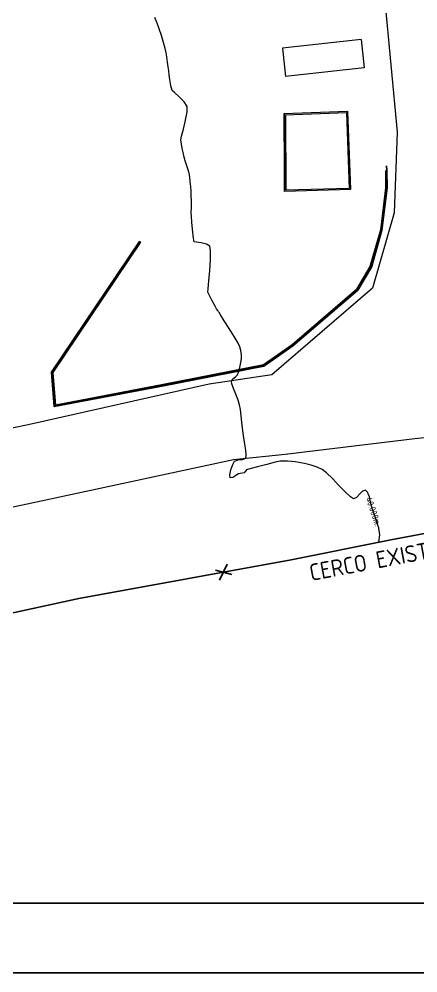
# Model space of a CAD drawing. Header units: inches. Extents: x 725.5 to 800.4, y -655.3 to -591.9.
# Drawn here: x 745.27 to 751.33, y -655.28 to -640.78 of the extents above; entities that cross this region are included whole.
import ezdxf

# ---------------------------------------------------------------- set-up
doc = ezdxf.new("R2010")
doc.units = ezdxf.units.IN
doc.header["$MEASUREMENT"] = 0
doc.linetypes.add('CONTINUA', pattern=[0])
for name, color, linetype in [('101_FORMATO_E', 7, 'Continuous'), ('BARRERA', 7, 'Continuous'), ('CERCO', 7, 'Continuous'), ('GENERADOR', 7, 'Continuous')]:
    doc.layers.add(name, color=color, linetype=linetype)
doc.layers.add('ACHUTECH', color=24, linetype='Continuous', lineweight=18)
doc.layers.add('muro', color=7, linetype='Continuous', lineweight=70)
doc.styles.get("Standard").update_dxf_attribs({"font": 'isocp2.shx'})

# ---------------------------------------------------------------- blocks, each defined once
blk = doc.blocks.new('A$C5E903277')
at = {"layer": 'CERCO'}
for p, q in [((1.052, 0.088), (0, 0.976)), ((0.223, 0), (0.869, 1.129))]:
    blk.add_line(p, q, dxfattribs=at)

msp = doc.modelspace()

# ---------------------------------------------------------------- linework, layer by layer
at = {"layer": '101_FORMATO_E', "color": 7}
for p, q in [((726.617, -654.22), (799.296, -654.22)), ((726.617, -654.22), (799.296, -654.22)), ((725.502, -655.282), (800.363, -655.282)), ((725.502, -655.282), (800.363, -655.282))]:
    msp.add_line(p, q, dxfattribs=at)
at = {"layer": 'ACHUTECH', "color": 7, "linetype": 'CONTINUA', "lineweight": 13, "ltscale": 500}
for p, q in [((750.698, -639.113), (751.021, -642.501)), ((750.469, -641.092), (749.274, -641.224)), ((749.274, -641.224), (749.321, -641.655)), ((750.469, -641.092), (750.516, -641.524)), ((750.516, -641.524), (749.321, -641.655)), ((749.303, -642.216), (750.265, -642.182)), ((749.322, -642.235), (750.246, -642.203)), ((750.246, -642.203), (750.288, -643.355)), ((750.265, -642.182), (750.309, -643.374)), ((751.021, -642.501), (750.972, -643.726)), ((749.306, -643.405), (749.305, -643.088)), ((750.309, -643.374), (749.306, -643.405)), ((749.306, -643.385), (749.306, -643.385)), ((750.288, -643.355), (749.326, -643.384)), ((750.289, -643.375), (750.289, -643.375)), ((750.308, -643.355), (750.308, -643.355)), ((750.972, -643.726), (750.644, -644.874)), ((750.644, -644.874), (749.113, -646.191)), ((749.113, -646.191), (748.161, -646.334)), ((748.161, -646.334), (745.409, -646.949)), ((745.409, -646.949), (742.635, -647.514)), ((751.287, -647.158), (753.15, -646.968)), ((749.316, -647.394), (751.287, -647.158)), ((748.528, -647.476), (749.316, -647.394)), ((745.676, -648.089), (748.528, -647.476)), ((742.99, -648.661), (745.676, -648.089)), ((726.617, -654.22), (795.677, -654.22))]:
    msp.add_line(p, q, dxfattribs=at)
at = {"layer": 'ACHUTECH', "color": 7, "linetype": 'CONTINUA', "lineweight": 13, "ltscale": 500, "elevation": 7.885}
for points in [[(750.58, -648.001), (750.572, -647.979), (750.537, -647.943), (750.493, -647.957), (750.447, -648.005), (750.401, -648.055), (750.356, -648.076), (750.307, -648.046), (750.229, -647.971), (750.133, -647.872), (750.035, -647.768), (749.946, -647.68), (749.88, -647.628), (749.805, -647.595), (749.709, -647.565), (749.609, -647.539), (749.522, -647.521), (749.466, -647.511), (749.413, -647.505), (749.352, -647.501), (749.29, -647.5), (749.238, -647.503), (749.163, -647.519), (749.036, -647.551), (748.895, -647.588), (748.78, -647.62), (748.727, -647.636), (748.71, -647.659), (748.692, -647.681), (748.668, -647.686), (748.634, -647.689), (748.604, -647.694), (748.568, -647.718), (748.52, -647.752), (748.48, -647.756), (748.474, -647.711), (748.491, -647.633), (748.519, -647.553), (748.548, -647.502), (748.601, -647.484), (748.669, -647.478), (748.717, -647.457), (748.724, -647.412), (748.718, -647.335), (748.703, -647.242), (748.688, -647.15), (748.676, -647.075), (748.668, -647.001), (748.659, -646.909), (748.648, -646.811), (748.635, -646.719), (748.622, -646.646), (748.6, -646.574), (748.566, -646.485), (748.532, -646.397), (748.506, -646.325), (748.498, -646.284), (748.521, -646.252), (748.559, -646.221), (748.589, -646.192), (748.605, -646.148), (748.625, -646.077), (748.642, -646.003), (748.651, -645.948), (748.65, -645.888), (748.642, -645.82), (748.628, -645.762), (748.599, -645.708), (748.539, -645.607), (748.464, -645.486), (748.391, -645.368), (748.335, -645.279), (748.312, -645.243), (748.303, -645.232), (748.291, -645.213), (748.274, -645.187), (748.251, -645.145), (748.207, -645.063), (748.165, -644.983), (748.145, -644.945), (748.141, -644.932), (748.146, -644.883), (748.157, -644.761), (748.17, -644.602), (748.179, -644.438), (748.181, -644.304), (748.17, -644.234), (748.118, -644.203), (748.041, -644.184), (747.969, -644.174), (747.933, -644.166), (747.925, -644.141), (747.922, -644.113), (747.917, -644.069), (747.909, -643.977), (747.899, -643.869), (747.891, -643.777), (747.887, -643.733), (747.889, -643.703), (747.891, -643.673), (747.891, -643.632), (747.891, -643.551), (747.889, -643.461), (747.887, -643.393), (747.881, -643.33), (747.872, -643.253), (747.864, -643.187), (747.861, -643.157), (747.863, -643.142), (747.858, -643.126), (747.849, -643.107), (747.839, -643.075), (747.819, -643.011), (747.797, -642.939), (747.781, -642.883), (747.77, -642.832), (747.757, -642.769), (747.746, -642.713), (747.74, -642.681), (747.733, -642.648), (747.729, -642.615), (747.741, -642.563), (747.77, -642.454), (747.802, -642.32), (747.825, -642.194), (747.826, -642.11), (747.781, -642.038), (747.706, -641.962), (747.634, -641.899), (747.598, -641.866), (747.586, -641.832), (747.578, -641.798), (747.572, -641.763), (747.563, -641.699), (747.553, -641.627), (747.545, -641.567), (747.537, -641.509), (747.529, -641.434), (747.518, -641.357), (747.507, -641.293), (747.491, -641.229), (747.466, -641.137), (747.435, -641.031), (747.402, -640.928), (747.371, -640.844), (747.332, -640.757)], [(750.742, -648.535), (750.738, -648.515), (750.722, -648.461), (750.69, -648.364), (750.655, -648.261), (750.629, -648.186), (750.613, -648.123), (750.596, -648.046), (750.58, -648.001)], [(750.741, -648.733), (750.746, -648.698), (750.752, -648.658), (750.754, -648.624), (750.751, -648.589), (750.745, -648.55), (750.742, -648.535)]]:
    msp.add_lwpolyline(points, dxfattribs=at)
at = {"layer": 'BARRERA'}
msp.add_lwpolyline([(750.859, -643.011), (750.864, -643.083), (750.868, -643.349), (750.788, -643.99), (750.628, -644.552), (750.422, -644.902), (749.434, -645.749), (748.994, -646.056), (747.465, -646.356), (745.804, -646.673), (745.761, -646.147), (747.1, -644.164), (747.116, -644.175), (745.781, -646.153), (745.822, -646.649), (747.462, -646.337), (748.986, -646.038), (749.422, -645.734), (750.407, -644.889), (750.61, -644.545), (750.769, -643.986), (750.848, -643.348), (750.844, -643.083)], dxfattribs=at)
at = {"layer": 'CERCO'}
msp.add_line((756.642, -647.634), (750.924, -648.696), dxfattribs=at)
msp.add_lwpolyline([(738.432, -651.111), (740.441, -650.71), (744.496, -649.954), (746.18, -649.59), (749.405, -649.002), (750.924, -648.696)], dxfattribs=at)
at = {"layer": 'GENERADOR'}
for p, q in [((749.305, -643.088), (749.303, -642.216)), ((749.326, -643.384), (749.322, -642.235))]:
    msp.add_line(p, q, dxfattribs=at)

# ---------------------------------------------------------------- block references
at = {"layer": 'muro', "xscale": 0.1970121470817941, "yscale": 0.1970121470817941, "zscale": 0.1970121470817941, "rotation": 285.1014788219539}
msp.add_blockref('A$C5E903277', (748.246, -649.117), dxfattribs=at)

# ---------------------------------------------------------------- texts
at = {"layer": 'ACHUTECH', "color": 7, "linetype": 'CONTINUA', "lineweight": 13, "ltscale": 500, "insert": (750.658, -648.269, 7.885), "char_height": 0.0986, "attachment_point": 5, "rotation": 288.6019}
msp.add_mtext('{40.000m.}', dxfattribs=at)
at = {"layer": 'ACHUTECH', "color": 7, "linetype": 'CONTINUA', "lineweight": 13, "ltscale": 500, "insert": (749.664, -649.074), "char_height": 0.25612, "width": 9.83281, "attachment_point": 1, "rotation": 10.6783}
msp.add_mtext('CERCO EXISTENTE', dxfattribs=at)

doc.saveas('drawing.dxf')
